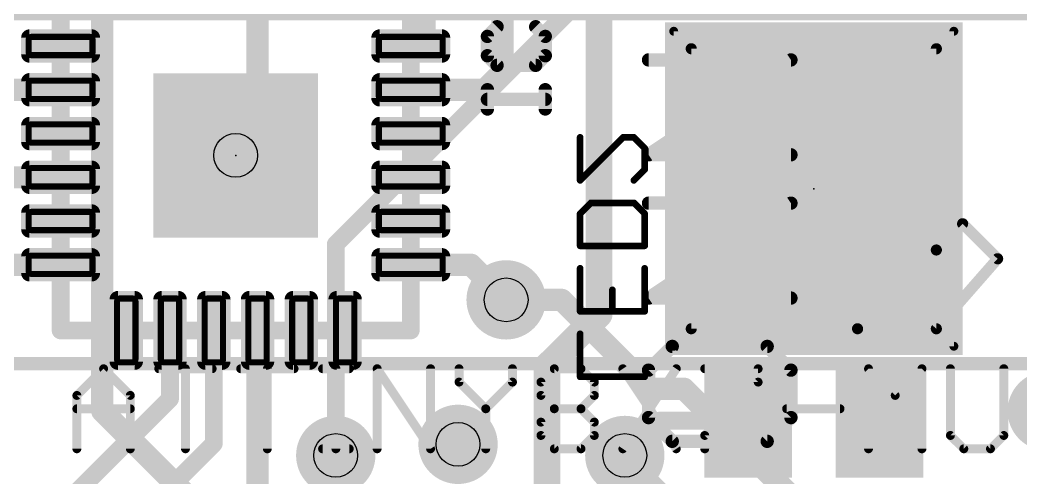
# Model space of a CAD drawing. Extents: x -44.9 to 38.2, y -10.9 to 10.9.
# Drawn here: x 0.46 to 11.89, y -3.31 to 1.93 of the extents above; entities that cross this region are included whole.
import ezdxf

# ---------------------------------------------------------------- set-up
doc = ezdxf.new("R2010")
doc.units = 0
for name, color, linetype in [('1', 12, 'CONTINUOUS'), ('16', 5, 'CONTINUOUS'), ('18', 110, 'CONTINUOUS'), ('21', 40, 'CONTINUOUS'), ('22', 6, 'CONTINUOUS'), ('23', 40, 'CONTINUOUS'), ('24', 6, 'CONTINUOUS'), ('25', 253, 'CONTINUOUS'), ('26', 253, 'CONTINUOUS'), ('27', 4, 'CONTINUOUS'), ('29', 253, 'CONTINUOUS'), ('31', 253, 'CONTINUOUS'), ('41', 12, 'CONTINUOUS'), ('42', 132, 'CONTINUOUS'), ('44', 253, 'CONTINUOUS'), ('46', 140, 'CONTINUOUS'), ('51', 253, 'CONTINUOUS')]:
    doc.layers.add(name, color=color, linetype=linetype)

# ---------------------------------------------------------------- blocks, each defined once
blk = doc.blocks.new('RECT')
blk.add_solid([(-0.5, -0.5), (0.5, -0.5), (-0.5, 0.5), (0.5, 0.5)])
blk = doc.blocks.new('RECT128000X44800R50')
at = {"const_width": 0.07}
blk.add_lwpolyline([(0.365, -0.07), (0.365, 0.07, 0.4142), (0.33, 0.105), (-0.33, 0.105, 0.4142), (-0.365, 0.07), (-0.365, -0.07, 0.4142), (-0.33, -0.105), (0.33, -0.105, 0.4142)], format="xyb", close=True, dxfattribs=at)
blk.add_solid([(-0.3475, -0.0875), (0.3475, -0.0875), (-0.3475, 0.0875), (0.3475, 0.0875)])
blk = doc.blocks.new('RECT144256X61056R50')
at = {"const_width": 0.0954}
blk.add_lwpolyline([(0.4031, -0.0954), (0.4031, 0.0954, 0.4142), (0.3554, 0.1431), (-0.3554, 0.1431, 0.4142), (-0.4031, 0.0954), (-0.4031, -0.0954, 0.4142), (-0.3554, -0.1431), (0.3554, -0.1431, 0.4142)], format="xyb", close=True, dxfattribs=at)
blk.add_solid([(-0.3793, -0.1193), (0.3793, -0.1193), (-0.3793, 0.1193), (0.3793, 0.1193)])
blk = doc.blocks.new('ROUNDV')
at = {"const_width": 0.5}
blk.add_lwpolyline([(0, -0.25, 1), (0, 0.25, 1), (0, -0.25)], format="xyb", dxfattribs=at)

msp = doc.modelspace()

# ---------------------------------------------------------------- linework, layer by layer
at = {"layer": '1'}
for points, const_width in [([(7.073, 3.81), (7.073, -1.436)], 0.3048), ([(5.969, 1.334), (5.969, 3.214)], 0.254), ([(5.08, 2.54), (5.08, 1.663)], 0.254), ([(3.171, 0.885), (3.171, 2.381)], 0.254), ([(4.921, 1.631), (5.048, 1.631)], 0.254), ([(5.08, 1.663), (5.048, 1.631)], 0.254), ([(5.766, 1.131), (5.969, 1.334)], 0.254), ([(0.921, 1.131), (-1.766, 1.131)], 0.254), ([(4.921, 1.131), (5.766, 1.131)], 0.254), ([(2.921, 0.635), (3.171, 0.885)], 0.254), ([(2.921, 0.381), (2.921, 0.635)], 0.254), ([(2.667, 0.381), (2.409, 0.123)], 0.3048), ([(2.921, 0.381), (2.667, 0.381)], 0.3048), ([(-0.8215, 0.131), (0.921, 0.131)], 0.254), ([(0.274, -0.869), (0.921, -0.869)], 0.254), ([(5.6092, -0.869), (4.921, -0.869)], 0.254), ([(6.0102, -1.27), (5.6092, -0.869)], 0.254), ([(7.073, -1.436), (6.477, -2.032)], 0.3048), ([(2.171, -1.619), (2.171, -2.401)], 0.2032), ([(2.671, -1.619), (2.671, -2.913)], 0.2032), ([(3.171, -1.619), (3.171, -3.814)], 0.254), ([(6.477, -2.032), (6.477, -3.622)], 0.3048), ([(2.171, -2.401), (-0.3278, -4.8998)], 0.2032), ([(7.366, -3.048), (7.764, -2.65)], 0.2032), ([(8.775, -2.65), (7.764, -2.65)], 0.2032), ([(2.671, -2.913), (-0.512, -6.096)], 0.2032), ([(4.064, -3.048), (4.064, -4.318)], 0.2032)]:
    msp.add_lwpolyline(points, dxfattribs=dict(at, const_width=const_width))
for points, const_width in [([(4.921, 1.6945, 1), (4.921, 1.5675)], 0.127), ([(5.0031, 1.6759, 1), (5.0929, 1.5861)], 0.127), ([(5.0165, 1.663, 1), (5.1435, 1.663)], 0.127), ([(5.1249, 1.6181, 1), (5.0351, 1.7079)], 0.127), ([(5.048, 1.5675, 1), (5.048, 1.6945)], 0.127), ([(5.9055, 1.334, 1), (6.0325, 1.334)], 0.127), ([(6.0139, 1.2891, 1), (5.9241, 1.3789)], 0.127), ([(0.921, 1.0675, 1), (0.921, 1.1945)], 0.127), ([(4.921, 1.1945, 1), (4.921, 1.0675)], 0.127), ([(5.766, 1.0675, 1), (5.766, 1.1945)], 0.127), ([(5.7211, 1.1759, 1), (5.8109, 1.0861)], 0.127), ([(3.1075, 0.885, 1), (3.2345, 0.885)], 0.127), ([(3.2159, 0.8401, 1), (3.1261, 0.9299)], 0.127), ([(2.9845, 0.635, 1), (2.8575, 0.635)], 0.127), ([(2.8761, 0.6799, 1), (2.9659, 0.5901)], 0.127), ([(2.667, 0.4572, 1), (2.667, 0.3048)], 0.1524), ([(2.7209, 0.3271, 1), (2.6131, 0.4349)], 0.1524), ([(2.921, 0.3048, 1), (2.921, 0.4572)], 0.1524), ([(2.8575, 0.381, 1), (2.9845, 0.381)], 0.127), ([(0.921, 0.0675, 1), (0.921, 0.1945)], 0.127), ([(2.3551, 0.1769, 1), (2.4629, 0.0691)], 0.1524), ([(0.921, -0.9325, 1), (0.921, -0.8055)], 0.127), ([(4.921, -0.8055, 1), (4.921, -0.9325)], 0.127), ([(5.6541, -0.8241, 1), (5.5643, -0.9139)], 0.127), ([(5.6092, -0.9325, 1), (5.6092, -0.8055)], 0.127), ([(5.9653, -1.3149, 1), (6.0551, -1.2251)], 0.127), ([(6.9968, -1.436, 1), (7.1492, -1.436)], 0.1524), ([(7.1269, -1.4899, 1), (7.0191, -1.3821)], 0.1524), ([(2.2218, -1.619, 1), (2.1202, -1.619)], 0.1016), ([(2.7218, -1.619, 1), (2.6202, -1.619)], 0.1016), ([(3.2345, -1.619, 1), (3.1075, -1.619)], 0.127), ([(6.5532, -2.032, 1), (6.4008, -2.032)], 0.1524), ([(6.4231, -1.9781, 1), (6.5309, -2.0859)], 0.1524), ([(2.1202, -2.401, 1), (2.2218, -2.401)], 0.1016), ([(2.2069, -2.4369, 1), (2.1351, -2.3651)], 0.1016), ([(7.764, -2.5992, 1), (7.764, -2.7008)], 0.1016), ([(7.7999, -2.6859, 1), (7.7281, -2.6141)], 0.1016), ([(8.775, -2.7008, 1), (8.775, -2.5992)], 0.1016), ([(2.7069, -2.9489, 1), (2.6351, -2.8771)], 0.1016), ([(2.6202, -2.913, 1), (2.7218, -2.913)], 0.1016), ([(4.1148, -3.048, 1), (4.0132, -3.048)], 0.1016), ([(7.3301, -3.0121, 1), (7.4019, -3.0839)], 0.1016)]:
    msp.add_lwpolyline(points, format="xyb", dxfattribs=dict(at, const_width=const_width))
at = {"layer": '16'}
for points, const_width in [([(1.397, 8.763), (1.397, -2.54)], 0.254), ([(7.62, 2.921), (4.064, -0.635)], 0.2032), ([(4.064, -3.048), (4.064, -0.635)], 0.2032), ([(6.0102, -1.27), (6.6452, -1.27)], 0.254), ([(7.6612, -2.286), (6.6452, -1.27)], 0.254), ([(8.0422, -2.286), (7.6612, -2.286)], 0.254), ([(9.3122, -3.556), (8.0422, -2.286)], 0.254), ([(1.397, -2.54), (2.921, -4.064)], 0.254), ([(8.382, -4.064), (7.366, -3.048)], 0.2032)]:
    msp.add_lwpolyline(points, dxfattribs=dict(at, const_width=const_width))
for points, const_width in [([(4.1148, -0.635, 1), (4.0132, -0.635)], 0.1016), ([(4.0281, -0.5991, 1), (4.0999, -0.6709)], 0.1016), ([(6.0102, -1.2065, 1), (6.0102, -1.3335)], 0.127), ([(6.6901, -1.2251, 1), (6.6003, -1.3149)], 0.127), ([(6.6452, -1.3335, 1), (6.6452, -1.2065)], 0.127), ([(7.6612, -2.2225, 1), (7.6612, -2.3495)], 0.127), ([(8.0871, -2.2411, 1), (7.9973, -2.3309)], 0.127), ([(8.0422, -2.3495, 1), (8.0422, -2.2225)], 0.127), ([(7.6163, -2.3309, 1), (7.7061, -2.2411)], 0.127), ([(1.4419, -2.4951, 1), (1.3521, -2.5849)], 0.127), ([(1.3335, -2.54, 1), (1.4605, -2.54)], 0.127), ([(7.4019, -3.0121, 1), (7.3301, -3.0839)], 0.1016), ([(4.0132, -3.048, 1), (4.1148, -3.048)], 0.1016)]:
    msp.add_lwpolyline(points, format="xyb", dxfattribs=dict(at, const_width=const_width))
at = {"layer": '21', "const_width": 0.2032}
for points in [[(0.921, -1.269), (0.921, -1.619)], [(4.921, -1.619), (4.921, -1.269)], [(1.271, -1.619), (0.921, -1.619)], [(4.571, -1.619), (4.921, -1.619)]]:
    msp.add_lwpolyline(points, dxfattribs=at)
at = {"layer": '21', "const_width": 0.1016}
for points in [[(0.9718, -1.269, 1), (0.8702, -1.269)], [(4.9718, -1.269, 1), (4.8702, -1.269)], [(0.921, -1.5682, 1), (0.921, -1.6698)], [(0.8702, -1.619, 1), (0.9718, -1.619)], [(1.271, -1.6698, 1), (1.271, -1.5682)], [(4.571, -1.5682, 1), (4.571, -1.6698)], [(4.8702, -1.619, 1), (4.9718, -1.619)], [(4.921, -1.6698, 1), (4.921, -1.5682)]]:
    msp.add_lwpolyline(points, format="xyb", dxfattribs=at)
at = {"layer": '22'}
for points, const_width in [([(30, 2), (-30, 2)], 0.1524), ([(8.125, 1.6), (8.125, -1.6)], 0.127), ([(10.925, 1.6), (8.125, 1.6)], 0.127), ([(10.925, -0.7), (10.925, 1.6)], 0.127), ([(10.925, -0.7), (11.225, -0.4)], 0.127), ([(11.225, -0.4), (11.625, -0.8)], 0.127), ([(10.025, -1.6), (10.925, -0.7)], 0.127), ([(10.925, -1.6), (10.925, -0.7)], 0.127), ([(11.625, -0.8), (10.925, -1.6)], 0.127), ([(8.125, -1.6), (10.025, -1.6)], 0.127), ([(10.025, -1.6), (10.925, -1.6)], 0.127), ([(-30, -2), (30, -2)], 0.1524)]:
    msp.add_lwpolyline(points, dxfattribs=dict(at, const_width=const_width))
for points, const_width in [([(8.1568, 1.6, 1), (8.0932, 1.6)], 0.0635), ([(8.125, 1.6318, 1), (8.125, 1.5683)], 0.0635), ([(10.9568, 1.6, 1), (10.8933, 1.6)], 0.0635), ([(10.925, 1.5683, 1), (10.925, 1.6318)], 0.0635), ([(9.525, -1.1, 1), (9.525, 1.1, 1), (9.525, -1.1)], 0.127), ([(11.2475, -0.3775, 1), (11.2025, -0.4225)], 0.0635), ([(11.2475, -0.4225, 1), (11.2025, -0.3775)], 0.0635), ([(10.9025, -0.6775, 1), (10.9475, -0.7225)], 0.0635), ([(10.9568, -0.7, 1), (10.8933, -0.7)], 0.0635), ([(10.8933, -0.7, 1), (10.9568, -0.7)], 0.0635), ([(10.9475, -0.7225, 1), (10.9025, -0.6775)], 0.0635), ([(11.6489, -0.8209, 1), (11.6011, -0.7791)], 0.0635), ([(11.6025, -0.8225, 1), (11.6475, -0.7775)], 0.0635), ([(8.0932, -1.6, 1), (8.1568, -1.6)], 0.0635), ([(8.125, -1.5683, 1), (8.125, -1.6318)], 0.0635), ([(10.0025, -1.5775, 1), (10.0475, -1.6225)], 0.0635), ([(10.025, -1.5683, 1), (10.025, -1.6318)], 0.0635), ([(10.025, -1.6318, 1), (10.025, -1.5683)], 0.0635), ([(10.9011, -1.5791, 1), (10.9489, -1.6209)], 0.0635), ([(10.8933, -1.6, 1), (10.9568, -1.6)], 0.0635), ([(10.925, -1.6318, 1), (10.925, -1.5683)], 0.0635)]:
    msp.add_lwpolyline(points, format="xyb", dxfattribs=dict(at, const_width=const_width))
at = {"layer": '23'}
msp.add_point((2.921, 0.381), dxfattribs=at)
at = {"layer": '24'}
msp.add_point((9.525, 0), dxfattribs=at)
at = {"layer": '25', "const_width": 0.1524}
for points in [[(5.9068, 1.851), (5.7966, 1.7409)], [(6.4576, 1.7409), (6.3474, 1.851)], [(5.7966, 1.7409), (5.7966, 1.5205)], [(6.4576, 1.5205), (6.4576, 1.7409)], [(5.7966, 1.5205), (5.9068, 1.4104)], [(5.9068, 1.4104), (6.3474, 1.4104)], [(6.3474, 1.4104), (6.4576, 1.5205)], [(7.6368, 0.3877), (9.2638, 1.4723)], [(9.2638, 1.4723), (7.6368, 1.4723)], [(5.7966, 0.9114), (5.7966, 1.1317)], [(6.4576, 0.9114), (6.4576, 1.1317)], [(6.4576, 1.0216), (5.7966, 1.0216)], [(9.2638, 0.3877), (7.6368, 0.3877)], [(7.6368, -1.2495), (9.2638, -0.1648)], [(9.2638, -0.1648), (7.6368, -0.1648)], [(9.2638, -1.2495), (7.6368, -1.2495)], [(7.908, -1.802), (7.6368, -2.0732)], [(8.9926, -1.802), (7.908, -1.802)], [(9.2638, -2.0732), (8.9926, -1.802)], [(7.6368, -2.0732), (7.6368, -2.6155)], [(9.2638, -2.6155), (9.2638, -2.0732)], [(7.6368, -2.6155), (7.908, -2.8866)], [(8.9926, -2.8866), (9.2638, -2.6155)], [(7.908, -2.8866), (8.9926, -2.8866)]]:
    msp.add_lwpolyline(points, dxfattribs=at)
at = {"layer": '25', "const_width": 0.0762}
for points in [[(5.9337, 1.8241, 1), (5.8799, 1.878)], [(6.3744, 1.878, 1), (6.3205, 1.8241)], [(5.8347, 1.7409, 1), (5.7585, 1.7409)], [(5.7697, 1.7678, 1), (5.8236, 1.7139)], [(6.4957, 1.7409, 1), (6.4195, 1.7409)], [(6.4307, 1.7139, 1), (6.4845, 1.7678)], [(5.8236, 1.5475, 1), (5.7697, 1.4936)], [(5.7585, 1.5205, 1), (5.8347, 1.5205)], [(5.9068, 1.4485, 1), (5.9068, 1.3723)], [(6.3474, 1.3723, 1), (6.3474, 1.4485)], [(6.4195, 1.5205, 1), (6.4957, 1.5205)], [(6.4845, 1.4936, 1), (6.4307, 1.5475)], [(7.6368, 1.5104, 1), (7.6368, 1.4342)], [(9.2849, 1.4406, 1), (9.2427, 1.504)], [(9.2638, 1.4342, 1), (9.2638, 1.5104)], [(5.8799, 1.3834, 1), (5.9337, 1.4373)], [(6.3205, 1.4373, 1), (6.3744, 1.3834)], [(5.8347, 1.1317, 1), (5.7585, 1.1317)], [(6.4957, 1.1317, 1), (6.4195, 1.1317)], [(5.7966, 1.0597, 1), (5.7966, 0.9835)], [(6.4576, 0.9835, 1), (6.4576, 1.0597)], [(5.7585, 0.9114, 1), (5.8347, 0.9114)], [(6.4195, 0.9114, 1), (6.4957, 0.9114)], [(7.6368, 0.4258, 1), (7.6368, 0.3496)], [(7.6157, 0.4194, 1), (7.6579, 0.356)], [(9.2638, 0.3496, 1), (9.2638, 0.4258)], [(7.6368, -0.1267, 1), (7.6368, -0.2029)], [(9.2849, -0.1965, 1), (9.2427, -0.1331)], [(9.2638, -0.2029, 1), (9.2638, -0.1267)], [(7.6368, -1.2114, 1), (7.6368, -1.2876)], [(7.6157, -1.2178, 1), (7.6579, -1.2812)], [(9.2638, -1.2876, 1), (9.2638, -1.2114)], [(7.908, -1.7639, 1), (7.908, -1.8401)], [(7.9349, -1.8289, 1), (7.881, -1.775)], [(9.0196, -1.775, 1), (8.9657, -1.8289)], [(8.9926, -1.8401, 1), (8.9926, -1.7639)], [(7.6749, -2.0732, 1), (7.5987, -2.0732)], [(7.6099, -2.0462, 1), (7.6638, -2.1001)], [(9.3019, -2.0732, 1), (9.2257, -2.0732)], [(9.2369, -2.1001, 1), (9.2907, -2.0462)], [(7.6638, -2.5885, 1), (7.6099, -2.6424)], [(7.5987, -2.6155, 1), (7.6749, -2.6155)], [(9.2257, -2.6155, 1), (9.3019, -2.6155)], [(9.2907, -2.6424, 1), (9.2369, -2.5885)], [(7.908, -2.8485, 1), (7.908, -2.9247)], [(7.881, -2.9136, 1), (7.9349, -2.8597)], [(8.9657, -2.8597, 1), (9.0196, -2.9136)], [(8.9926, -2.9247, 1), (8.9926, -2.8485)]]:
    msp.add_lwpolyline(points, format="xyb", dxfattribs=at)
at = {"layer": '26', "const_width": 0.0762}
for points in [[(6.8556, 0.5873), (6.8556, 0.0958)], [(6.8556, 0.0958), (7.3471, 0.5873)], [(7.3471, 0.5873), (7.47, 0.5873)], [(7.47, 0.5873), (7.5928, 0.4645)], [(7.5928, 0.4645), (7.5928, 0.2187)], [(7.5928, 0.2187), (7.47, 0.0958)], [(6.8556, -0.284), (6.9785, -0.1611)], [(6.9785, -0.1611), (7.47, -0.1611)], [(7.47, -0.1611), (7.5928, -0.284)], [(6.8556, -0.6526), (6.8556, -0.284)], [(7.5928, -0.284), (7.5928, -0.6526)], [(7.5928, -0.6526), (6.8556, -0.6526)], [(6.8556, -1.401), (6.8556, -0.9095)], [(7.5928, -0.9095), (7.5928, -1.401)], [(7.2242, -1.401), (7.2242, -1.1552)], [(7.5928, -1.401), (6.8556, -1.401)], [(6.8556, -2.1494), (6.8556, -1.6579)], [(7.5928, -2.1494), (6.8556, -2.1494)]]:
    msp.add_lwpolyline(points, dxfattribs=at)
at = {"layer": '26', "const_width": 0.0381}
for points in [[(6.8746, 0.5873, 1), (6.8365, 0.5873)], [(7.3471, 0.6064, 1), (7.3471, 0.5683)], [(7.3606, 0.5739, 1), (7.3336, 0.6008)], [(7.4834, 0.6008, 1), (7.4565, 0.5739)], [(7.47, 0.5683, 1), (7.47, 0.6064)], [(7.6119, 0.4645, 1), (7.5738, 0.4645)], [(7.5794, 0.451, 1), (7.6063, 0.4779)], [(7.5738, 0.2187, 1), (7.6119, 0.2187)], [(7.6063, 0.2052, 1), (7.5794, 0.2322)], [(6.8421, 0.1093, 1), (6.8691, 0.0824)], [(6.8365, 0.0958, 1), (6.8746, 0.0958)], [(7.4565, 0.1093, 1), (7.4834, 0.0824)], [(6.9785, -0.142, 1), (6.9785, -0.1801)], [(6.9919, -0.1746, 1), (6.965, -0.1476)], [(7.4834, -0.1476, 1), (7.4565, -0.1746)], [(7.47, -0.1801, 1), (7.47, -0.142)], [(6.8746, -0.284, 1), (6.8365, -0.284)], [(6.8421, -0.2705, 1), (6.8691, -0.2974)], [(7.6119, -0.284, 1), (7.5738, -0.284)], [(7.5794, -0.2974, 1), (7.6063, -0.2705)], [(6.8556, -0.6335, 1), (6.8556, -0.6716)], [(6.8365, -0.6526, 1), (6.8746, -0.6526)], [(7.5738, -0.6526, 1), (7.6119, -0.6526)], [(7.5928, -0.6716, 1), (7.5928, -0.6335)], [(6.8746, -0.9095, 1), (6.8365, -0.9095)], [(7.6119, -0.9095, 1), (7.5738, -0.9095)], [(7.2433, -1.1552, 1), (7.2052, -1.1552)], [(6.8556, -1.3819, 1), (6.8556, -1.42)], [(7.5928, -1.42, 1), (7.5928, -1.3819)], [(6.8365, -1.401, 1), (6.8746, -1.401)], [(7.2052, -1.401, 1), (7.2433, -1.401)], [(7.5738, -1.401, 1), (7.6119, -1.401)], [(6.8746, -1.6579, 1), (6.8365, -1.6579)], [(6.8556, -2.1303, 1), (6.8556, -2.1684)], [(6.8365, -2.1494, 1), (6.8746, -2.1494)], [(7.5928, -2.1684, 1), (7.5928, -2.1303)]]:
    msp.add_lwpolyline(points, format="xyb", dxfattribs=at)
at = {"layer": '27', "const_width": 0.1016}
for points in [[(1.1068, -2.3621), (1.4119, -2.057)], [(1.4119, -2.057), (1.7169, -2.3621)], [(2.0423, -2.057), (2.6524, -2.057)], [(2.3474, -2.9722), (2.3474, -2.057)], [(2.9778, -2.057), (3.588, -2.057)], [(3.2829, -2.9722), (3.2829, -2.057)], [(3.9134, -2.057), (4.2184, -2.057)], [(4.0659, -2.9722), (4.0659, -2.057)], [(4.537, -2.9722), (4.537, -2.057)], [(4.537, -2.057), (5.1472, -2.9722)], [(5.1472, -2.9722), (5.1472, -2.057)], [(5.4726, -2.057), (5.4726, -2.2096)], [(6.0827, -2.2096), (6.0827, -2.057)], [(6.4081, -2.2096), (6.5606, -2.057)], [(6.5606, -2.057), (6.8657, -2.057)], [(6.8657, -2.057), (7.0182, -2.2096)], [(7.3436, -2.057), (7.9537, -2.9722)], [(7.9537, -2.057), (7.3436, -2.9722)], [(8.2791, -2.057), (8.8892, -2.057)], [(8.8892, -2.057), (8.8892, -2.2096)], [(10.1501, -2.9722), (10.1501, -2.057)], [(10.1501, -2.057), (10.4552, -2.3621)], [(10.4552, -2.3621), (10.7603, -2.057)], [(10.7603, -2.057), (10.7603, -2.9722)], [(11.0857, -2.057), (11.0857, -2.8197)], [(11.6958, -2.8197), (11.6958, -2.057)], [(5.4726, -2.2096), (5.7776, -2.5146)], [(5.7776, -2.5146), (6.0827, -2.2096)], [(6.4081, -2.3621), (6.4081, -2.2096)], [(7.0182, -2.2096), (7.0182, -2.3621)], [(8.8892, -2.2096), (8.2791, -2.8197)], [(1.1068, -2.9722), (1.1068, -2.3621)], [(1.7169, -2.3621), (1.7169, -2.9722)], [(6.5606, -2.5146), (6.4081, -2.3621)], [(7.0182, -2.3621), (6.8657, -2.5146)], [(1.1068, -2.5146), (1.7169, -2.5146)], [(5.7776, -2.5146), (5.7776, -2.9722)], [(6.4081, -2.6671), (6.5606, -2.5146)], [(6.5606, -2.5146), (6.8657, -2.5146)], [(6.8657, -2.5146), (7.0182, -2.6671)], [(9.2146, -2.5146), (9.8247, -2.5146)], [(6.4081, -2.8197), (6.4081, -2.6671)], [(7.0182, -2.6671), (7.0182, -2.8197)], [(6.5606, -2.9722), (6.4081, -2.8197)], [(7.0182, -2.8197), (6.8657, -2.9722)], [(8.2791, -2.8197), (8.2791, -2.9722)], [(11.0857, -2.8197), (11.2382, -2.9722)], [(11.5433, -2.9722), (11.6958, -2.8197)], [(3.9134, -2.9722), (4.2184, -2.9722)], [(6.8657, -2.9722), (6.5606, -2.9722)], [(11.2382, -2.9722), (11.5433, -2.9722)]]:
    msp.add_lwpolyline(points, dxfattribs=at)
at = {"layer": '27', "const_width": 0.0508}
for points in [[(1.4298, -2.0391, 1), (1.3939, -2.075)], [(1.4298, -2.075, 1), (1.3939, -2.0391)], [(2.0423, -2.0316, 1), (2.0423, -2.0824)], [(2.3728, -2.057, 1), (2.322, -2.057)], [(2.6524, -2.0824, 1), (2.6524, -2.0316)], [(2.9778, -2.0316, 1), (2.9778, -2.0824)], [(3.3083, -2.057, 1), (3.2575, -2.057)], [(3.588, -2.0824, 1), (3.588, -2.0316)], [(3.9134, -2.0316, 1), (3.9134, -2.0824)], [(4.0913, -2.057, 1), (4.0405, -2.057)], [(4.2184, -2.0824, 1), (4.2184, -2.0316)], [(4.5624, -2.057, 1), (4.5116, -2.057)], [(4.5582, -2.0429, 1), (4.5159, -2.0711)], [(5.1726, -2.057, 1), (5.1218, -2.057)], [(5.498, -2.057, 1), (5.4472, -2.057)], [(6.1081, -2.057, 1), (6.0573, -2.057)], [(6.5606, -2.0316, 1), (6.5606, -2.0824)], [(6.5786, -2.075, 1), (6.5426, -2.0391)], [(6.8836, -2.0391, 1), (6.8477, -2.075)], [(6.8657, -2.0824, 1), (6.8657, -2.0316)], [(7.3647, -2.0429, 1), (7.3225, -2.0711)], [(7.9748, -2.0711, 1), (7.9326, -2.0429)], [(8.2791, -2.0316, 1), (8.2791, -2.0824)], [(8.9146, -2.057, 1), (8.8638, -2.057)], [(8.8892, -2.0824, 1), (8.8892, -2.0316)], [(10.1755, -2.057, 1), (10.1247, -2.057)], [(10.1681, -2.0391, 1), (10.1322, -2.075)], [(10.7857, -2.057, 1), (10.7349, -2.057)], [(10.7782, -2.075, 1), (10.7423, -2.0391)], [(11.1111, -2.057, 1), (11.0603, -2.057)], [(11.7212, -2.057, 1), (11.6704, -2.057)], [(5.4905, -2.1916, 1), (5.4546, -2.2275)], [(6.1006, -2.2275, 1), (6.0647, -2.1916)], [(6.4335, -2.2096, 1), (6.3827, -2.2096)], [(6.3901, -2.1916, 1), (6.426, -2.2275)], [(7.0436, -2.2096, 1), (6.9928, -2.2096)], [(7.0002, -2.2275, 1), (7.0362, -2.1916)], [(8.9072, -2.2275, 1), (8.8713, -2.1916)], [(5.4472, -2.2096, 1), (5.498, -2.2096)], [(6.0573, -2.2096, 1), (6.1081, -2.2096)], [(8.8638, -2.2096, 1), (8.9146, -2.2096)], [(1.1322, -2.3621, 1), (1.0814, -2.3621)], [(1.0888, -2.3441, 1), (1.1248, -2.38)], [(1.7423, -2.3621, 1), (1.6915, -2.3621)], [(1.699, -2.38, 1), (1.7349, -2.3441)], [(6.426, -2.3441, 1), (6.3901, -2.38)], [(6.3827, -2.3621, 1), (6.4335, -2.3621)], [(6.9928, -2.3621, 1), (7.0436, -2.3621)], [(7.0362, -2.38, 1), (7.0002, -2.3441)], [(10.4372, -2.3441, 1), (10.4732, -2.38)], [(10.4372, -2.38, 1), (10.4732, -2.3441)], [(1.1068, -2.4892, 1), (1.1068, -2.54)], [(1.7169, -2.54, 1), (1.7169, -2.4892)], [(5.803, -2.5146, 1), (5.7522, -2.5146)], [(5.7597, -2.4966, 1), (5.7956, -2.5326)], [(5.7597, -2.5326, 1), (5.7956, -2.4966)], [(6.5606, -2.4892, 1), (6.5606, -2.54)], [(6.5786, -2.5326, 1), (6.5426, -2.4966)], [(6.5426, -2.5326, 1), (6.5786, -2.4966)], [(6.8836, -2.4966, 1), (6.8477, -2.5326)], [(6.8477, -2.4966, 1), (6.8836, -2.5326)], [(6.8657, -2.54, 1), (6.8657, -2.4892)], [(9.2146, -2.4892, 1), (9.2146, -2.54)], [(9.8247, -2.54, 1), (9.8247, -2.4892)], [(6.4335, -2.6671, 1), (6.3827, -2.6671)], [(6.3901, -2.6492, 1), (6.426, -2.6851)], [(7.0436, -2.6671, 1), (6.9928, -2.6671)], [(7.0002, -2.6851, 1), (7.0362, -2.6492)], [(6.426, -2.8017, 1), (6.3901, -2.8376)], [(6.3827, -2.8197, 1), (6.4335, -2.8197)], [(6.9928, -2.8197, 1), (7.0436, -2.8197)], [(7.0362, -2.8376, 1), (7.0002, -2.8017)], [(8.3045, -2.8197, 1), (8.2537, -2.8197)], [(8.2611, -2.8017, 1), (8.2971, -2.8376)], [(11.1036, -2.8017, 1), (11.0677, -2.8376)], [(11.0603, -2.8197, 1), (11.1111, -2.8197)], [(11.6704, -2.8197, 1), (11.7212, -2.8197)], [(11.7137, -2.8376, 1), (11.6778, -2.8017)], [(1.0814, -2.9722, 1), (1.1322, -2.9722)], [(1.6915, -2.9722, 1), (1.7423, -2.9722)], [(2.322, -2.9722, 1), (2.3728, -2.9722)], [(3.2575, -2.9722, 1), (3.3083, -2.9722)], [(3.9134, -2.9468, 1), (3.9134, -2.9976)], [(4.0405, -2.9722, 1), (4.0913, -2.9722)], [(4.2184, -2.9976, 1), (4.2184, -2.9468)], [(4.5116, -2.9722, 1), (4.5624, -2.9722)], [(5.1218, -2.9722, 1), (5.1726, -2.9722)], [(5.126, -2.9863, 1), (5.1683, -2.9581)], [(5.7522, -2.9722, 1), (5.803, -2.9722)], [(6.5606, -2.9468, 1), (6.5606, -2.9976)], [(6.5426, -2.9902, 1), (6.5786, -2.9542)], [(6.8477, -2.9542, 1), (6.8836, -2.9902)], [(6.8657, -2.9976, 1), (6.8657, -2.9468)], [(7.3225, -2.9581, 1), (7.3647, -2.9863)], [(7.9326, -2.9863, 1), (7.9748, -2.9581)], [(8.2537, -2.9722, 1), (8.3045, -2.9722)], [(10.1247, -2.9722, 1), (10.1755, -2.9722)], [(10.7349, -2.9722, 1), (10.7857, -2.9722)], [(11.2382, -2.9468, 1), (11.2382, -2.9976)], [(11.2202, -2.9902, 1), (11.2562, -2.9542)], [(11.5253, -2.9542, 1), (11.5612, -2.9902)], [(11.5433, -2.9976, 1), (11.5433, -2.9468)]]:
    msp.add_lwpolyline(points, format="xyb", dxfattribs=at)
at = {"layer": '44'}
for centre in [(2.921, 0.381), (6.0102, -1.27), (5.461, -2.921), (4.064, -3.048), (7.366, -3.048)]:
    msp.add_circle(centre, 0.25, dxfattribs=at)
at = {"layer": '46', "const_width": 0.1016}
for points in [[(11.125, 1.8), (7.925, 1.8)], [(7.925, 1.8), (7.925, -1.8)], [(11.125, -1.8), (11.125, 1.8)], [(7.925, -1.8), (11.125, -1.8)]]:
    msp.add_lwpolyline(points, dxfattribs=at)
at = {"layer": '46', "const_width": 0.0508}
for points in [[(7.925, 1.8254, 1), (7.925, 1.7746)], [(7.9504, 1.8, 1), (7.8996, 1.8)], [(11.1504, 1.8, 1), (11.0996, 1.8)], [(11.125, 1.7746, 1), (11.125, 1.8254)], [(7.925, -1.7746, 1), (7.925, -1.8254)], [(7.8996, -1.8, 1), (7.9504, -1.8)], [(11.0996, -1.8, 1), (11.1504, -1.8)], [(11.125, -1.8254, 1), (11.125, -1.7746)]]:
    msp.add_lwpolyline(points, format="xyb", dxfattribs=at)
at = {"layer": '51'}
for points, const_width in [([(0.921, 2.381), (0.921, -1.619)], 0.2032), ([(4.921, -1.619), (4.921, 2.381)], 0.2032), ([(8.125, 1.6), (8.125, -1.6)], 0.127), ([(10.925, 1.6), (8.125, 1.6)], 0.127), ([(10.925, -0.7), (10.925, 1.6)], 0.127), ([(10.925, -0.7), (11.225, -0.4)], 0.127), ([(11.225, -0.4), (11.625, -0.8)], 0.127), ([(10.025, -1.6), (10.925, -0.7)], 0.127), ([(10.925, -1.6), (10.925, -0.7)], 0.127), ([(11.625, -0.8), (10.925, -1.6)], 0.127), ([(0.921, -1.619), (4.921, -1.619)], 0.2032), ([(8.125, -1.6), (10.025, -1.6)], 0.127), ([(10.025, -1.6), (10.925, -1.6)], 0.127)]:
    msp.add_lwpolyline(points, dxfattribs=dict(at, const_width=const_width))
for points, const_width in [([(8.1568, 1.6, 1), (8.0932, 1.6)], 0.0635), ([(8.125, 1.6318, 1), (8.125, 1.5683)], 0.0635), ([(10.9568, 1.6, 1), (10.8933, 1.6)], 0.0635), ([(10.925, 1.5683, 1), (10.925, 1.6318)], 0.0635), ([(11.2475, -0.3775, 1), (11.2025, -0.4225)], 0.0635), ([(11.2475, -0.4225, 1), (11.2025, -0.3775)], 0.0635), ([(10.9025, -0.6775, 1), (10.9475, -0.7225)], 0.0635), ([(10.9568, -0.7, 1), (10.8933, -0.7)], 0.0635), ([(10.8933, -0.7, 1), (10.9568, -0.7)], 0.0635), ([(10.9475, -0.7225, 1), (10.9025, -0.6775)], 0.0635), ([(11.6489, -0.8209, 1), (11.6011, -0.7791)], 0.0635), ([(11.6025, -0.8225, 1), (11.6475, -0.7775)], 0.0635), ([(0.921, -1.5682, 1), (0.921, -1.6698)], 0.1016), ([(0.8702, -1.619, 1), (0.9718, -1.619)], 0.1016), ([(4.8702, -1.619, 1), (4.9718, -1.619)], 0.1016), ([(4.921, -1.6698, 1), (4.921, -1.5682)], 0.1016), ([(8.0932, -1.6, 1), (8.1568, -1.6)], 0.0635), ([(8.125, -1.5683, 1), (8.125, -1.6318)], 0.0635), ([(10.0025, -1.5775, 1), (10.0475, -1.6225)], 0.0635), ([(10.025, -1.5683, 1), (10.025, -1.6318)], 0.0635), ([(10.025, -1.6318, 1), (10.025, -1.5683)], 0.0635), ([(10.9011, -1.5791, 1), (10.9489, -1.6209)], 0.0635), ([(10.8933, -1.6, 1), (10.9568, -1.6)], 0.0635), ([(10.925, -1.6318, 1), (10.925, -1.5683)], 0.0635)]:
    msp.add_lwpolyline(points, format="xyb", dxfattribs=dict(at, const_width=const_width))

# ---------------------------------------------------------------- block references
at = {"layer": '1'}
for p in [(0.921, 1.631), (0.921, 1.131), (0.921, 0.631), (0.921, 0.131), (0.921, -0.369), (0.921, -0.869)]:
    msp.add_blockref('RECT128000X44800R50', p, dxfattribs=at)
for p, rotation in [((4.921, 1.631), 180), ((4.921, 1.131), 180), ((4.921, 0.631), 180), ((4.921, 0.131), 180), ((4.921, -0.369), 180), ((4.921, -0.869), 180), ((1.671, -1.619), 270), ((2.171, -1.619), 270), ((2.671, -1.619), 270), ((3.171, -1.619), 270), ((3.671, -1.619), 270), ((4.171, -1.619), 270)]:
    msp.add_blockref('RECT128000X44800R50', p, dxfattribs=dict(at, rotation=rotation))
for p, xscale, yscale, rotation in [((2.921, 0.381), 1.778, 1.778, 270), ((8.775, -2.65), 1.2, 0.9, 90), ((10.275, -2.65), 1.2, 0.9, 90)]:
    msp.add_blockref('RECT', p, dxfattribs=dict(at, xscale=xscale, yscale=yscale, rotation=rotation))
at = {"layer": '18', "xscale": 0.9064, "yscale": 0.9064}
for p in [(2.921, 0.381), (2.921, 0.381), (6.0102, -1.27), (6.0102, -1.27), (12.192, -2.54), (12.192, -2.54), (5.461, -2.921), (5.461, -2.921), (4.064, -3.048), (4.064, -3.048), (7.366, -3.048), (7.366, -3.048)]:
    msp.add_blockref('ROUNDV', p, dxfattribs=at)
at = {"layer": '29'}
for p in [(0.921, 1.631), (0.921, 1.131), (0.921, 0.631), (0.921, 0.131), (0.921, -0.369), (0.921, -0.869)]:
    msp.add_blockref('RECT144256X61056R50', p, dxfattribs=at)
for p, rotation in [((4.921, 1.631), 180), ((4.921, 1.131), 180), ((4.921, 0.631), 180), ((4.921, 0.131), 180), ((4.921, -0.369), 180), ((4.921, -0.869), 180), ((1.671, -1.619), 270), ((2.171, -1.619), 270), ((2.671, -1.619), 270), ((3.171, -1.619), 270), ((3.671, -1.619), 270), ((4.171, -1.619), 270)]:
    msp.add_blockref('RECT144256X61056R50', p, dxfattribs=dict(at, rotation=rotation))
for p, xscale, yscale, rotation in [((2.921, 0.381), 1.8796, 1.8796, 270), ((8.775, -2.65), 1.3016, 1.0016, 90), ((10.275, -2.65), 1.3016, 1.0016, 90)]:
    msp.add_blockref('RECT', p, dxfattribs=dict(at, xscale=xscale, yscale=yscale, rotation=rotation))
at = {"layer": '31'}
for p in [(0.921, 1.631), (0.921, 1.131), (0.921, 0.631), (0.921, 0.131), (0.921, -0.369), (0.921, -0.869)]:
    msp.add_blockref('RECT128000X44800R50', p, dxfattribs=at)
for p, rotation in [((4.921, 1.631), 180), ((4.921, 1.131), 180), ((4.921, 0.631), 180), ((4.921, 0.131), 180), ((4.921, -0.369), 180), ((4.921, -0.869), 180), ((1.671, -1.619), 270), ((2.171, -1.619), 270), ((2.671, -1.619), 270), ((3.171, -1.619), 270), ((3.671, -1.619), 270), ((4.171, -1.619), 270)]:
    msp.add_blockref('RECT128000X44800R50', p, dxfattribs=dict(at, rotation=rotation))
for p, xscale, yscale, rotation in [((2.496, 0.806), 0.65, 0.65, 270), ((3.346, 0.806), 0.65, 0.65, 270), ((2.496, -0.044), 0.65, 0.65, 270), ((3.346, -0.044), 0.65, 0.65, 270), ((8.775, -2.65), 1.2, 0.9, 90), ((10.275, -2.65), 1.2, 0.9, 90)]:
    msp.add_blockref('RECT', p, dxfattribs=dict(at, xscale=xscale, yscale=yscale, rotation=rotation))
at = {"layer": '41', "xscale": 3.8, "yscale": 3.4, "rotation": 90}
msp.add_blockref('RECT', (9.525, 0), dxfattribs=at)
at = {"layer": '42', "xscale": 3.8, "yscale": 3.4, "rotation": 90}
msp.add_blockref('RECT', (9.525, 0), dxfattribs=at)

doc.saveas('drawing.dxf')
